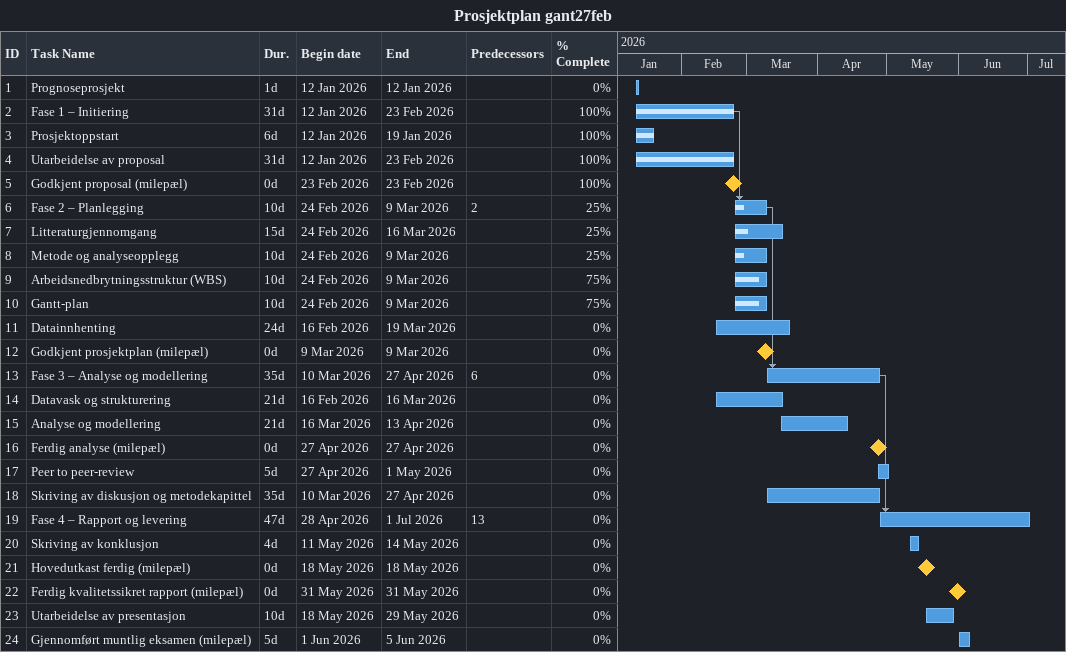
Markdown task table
Prosjektplan gant27feb

| ID | Task | Duration | Start | Finish | Predecessors | % complete |
|---|---|---|---|---|---|---|
| 1 | Prognoseprosjekt | 1d | 2026-01-12 | 2026-01-12 |  | 0 |
| 2 | Fase 1 – Initiering | 31d | 2026-01-12 | 2026-02-23 |  | 100 |
| 3 | Prosjektoppstart | 6d | 2026-01-12 | 2026-01-19 |  | 100 |
| 4 | Utarbeidelse av proposal | 31d | 2026-01-12 | 2026-02-23 |  | 100 |
| 5 | Godkjent proposal (milepæl) | 0d | 2026-02-23 | 2026-02-23 |  | 100 |
| 6 | Fase 2 – Planlegging | 10d | 2026-02-24 | 2026-03-09 | 2 | 25 |
| 7 | Litteraturgjennomgang | 15d | 2026-02-24 | 2026-03-16 |  | 25 |
| 8 | Metode og analyseopplegg | 10d | 2026-02-24 | 2026-03-09 |  | 25 |
| 9 | Arbeidsnedbrytningsstruktur (WBS) | 10d | 2026-02-24 | 2026-03-09 |  | 75 |
| 10 | Gantt-plan | 10d | 2026-02-24 | 2026-03-09 |  | 75 |
| 11 | Datainnhenting | 24d | 2026-02-16 | 2026-03-19 |  | 0 |
| 12 | Godkjent prosjektplan (milepæl) | 0d | 2026-03-09 | 2026-03-09 |  | 0 |
| 13 | Fase 3 – Analyse og modellering | 35d | 2026-03-10 | 2026-04-27 | 6 | 0 |
| 14 | Datavask og strukturering | 21d | 2026-02-16 | 2026-03-16 |  | 0 |
| 15 | Analyse og modellering | 21d | 2026-03-16 | 2026-04-13 |  | 0 |
| 16 | Ferdig analyse (milepæl) | 0d | 2026-04-27 | 2026-04-27 |  | 0 |
| 17 | Peer to peer-review | 5d | 2026-04-27 | 2026-05-01 |  | 0 |
| 18 | Skriving av diskusjon og metodekapittel | 35d | 2026-03-10 | 2026-04-27 |  | 0 |
| 19 | Fase 4 – Rapport og levering | 47d | 2026-04-28 | 2026-07-01 | 13 | 0 |
| 20 | Skriving av konklusjon | 4d | 2026-05-11 | 2026-05-14 |  | 0 |
| 21 | Hovedutkast ferdig (milepæl) | 0d | 2026-05-18 | 2026-05-18 |  | 0 |
| 22 | Ferdig kvalitetssikret rapport (milepæl) | 0d | 2026-05-31 | 2026-05-31 |  | 0 |
| 23 | Utarbeidelse av presentasjon | 10d | 2026-05-18 | 2026-05-29 |  | 0 |
| 24 | Gjennomført muntlig eksamen (milepæl) | 5d | 2026-06-01 | 2026-06-05 |  | 0 |
